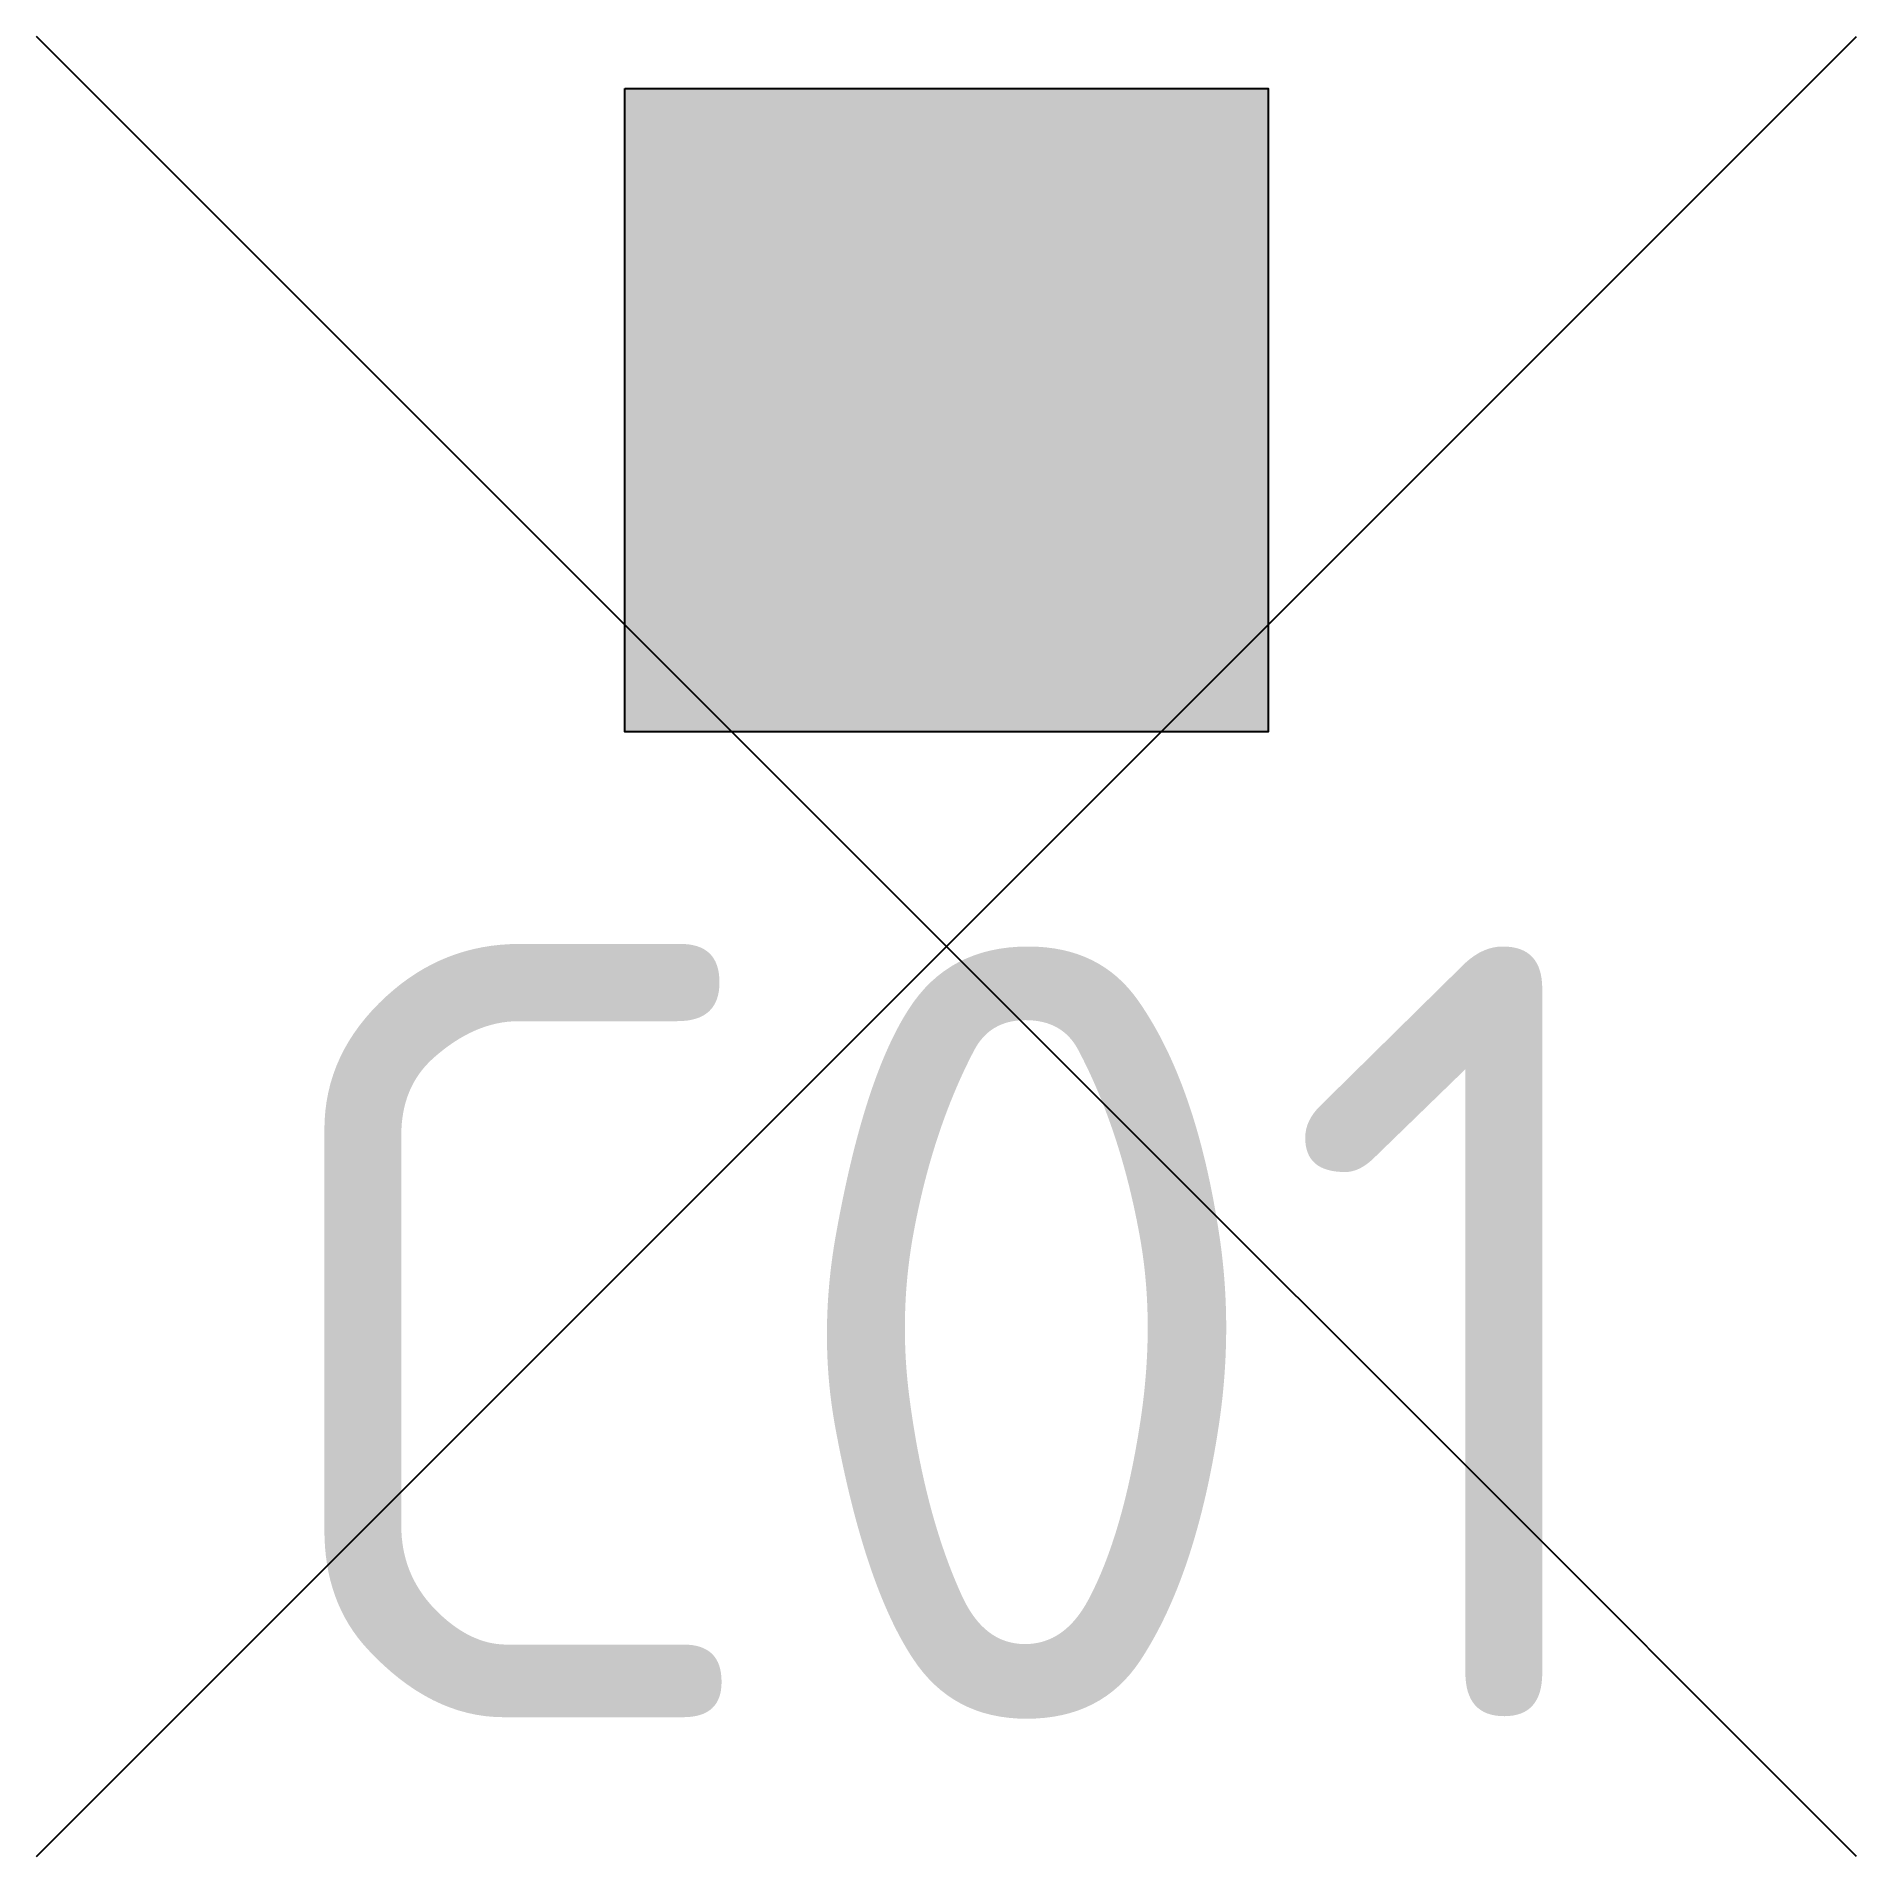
# Model space of a CAD drawing. Header units: metres. Extents: x -0.424 to 0.424, y -0.674 to 0.174.
import ezdxf

# ---------------------------------------------------------------- set-up
doc = ezdxf.new("R2010")
doc.units = ezdxf.units.M
doc.styles.add('NLCS-ISO', font='NLCS-ISO.ttf')

msp = doc.modelspace()

# ---------------------------------------------------------------- linework, layer by layer
at = {"flags": 128}
msp.add_lwpolyline([(-0.15, 0.15), (0.15, 0.15), (0.15, -0.15), (-0.15, -0.15)], close=True, dxfattribs=at)
at = {"extrusion": (0, 0, -1)}
msp.add_solid([(0.15, 0.15), (-0.15, 0.15), (0.15, -0.15), (-0.15, -0.15)], dxfattribs=at)

# ---------------------------------------------------------------- texts
at = {"insert": (0, -0.25), "char_height": 0.36, "attachment_point": 2, "line_spacing_factor": 0.85, "style": 'NLCS-ISO', "bg_fill": 3, "box_fill_scale": 1, "bg_fill_color": 7, "bg_fill_transparency": 0}
msp.add_mtext('C01', dxfattribs=at)

# ---------------------------------------------------------------- next in the draw order: linework, layer by layer
for p, q in [((0.42426, -0.67426), (-0.42426, 0.17426)), ((-0.42426, -0.67426), (0.42426, 0.17426))]:
    msp.add_line(p, q)

doc.saveas('drawing.dxf')
